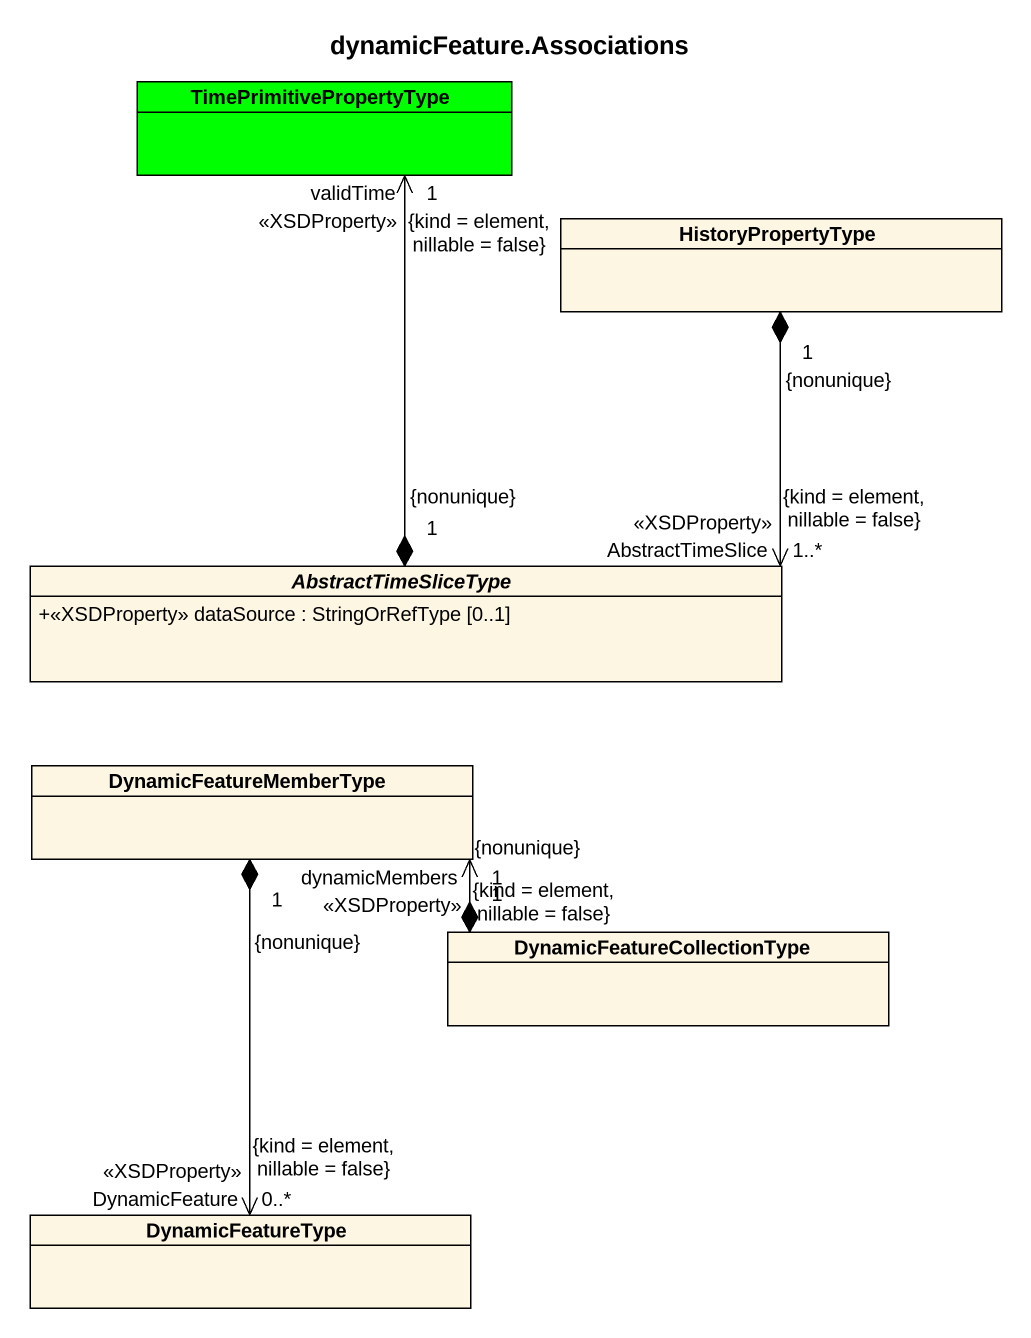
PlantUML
@startuml
title dynamicFeature.Associations
hide circle
hide empty members
skinparam classAttributeIconSize 0
class TimePrimitivePropertyType #00FF00
class HistoryPropertyType
abstract class AbstractTimeSliceType {
  +<<XSDProperty>> dataSource : StringOrRefType [0..1]
}
class DynamicFeatureMemberType
class DynamicFeatureCollectionType
class DynamicFeatureType
HistoryPropertyType "1\n{nonunique}" *--> "AbstractTimeSlice\n<<XSDProperty>>\n1..*\n{kind = element, nillable = false}" AbstractTimeSliceType
AbstractTimeSliceType "1\n{nonunique}" *-up-> "validTime\n<<XSDProperty>>\n1\n{kind = element, nillable = false}" TimePrimitivePropertyType
DynamicFeatureMemberType "1\n{nonunique}" *--> "DynamicFeature\n<<XSDProperty>>\n0..*\n{kind = element, nillable = false}" DynamicFeatureType
DynamicFeatureCollectionType "1\n{nonunique}" *-left-> "dynamicMembers\n<<XSDProperty>>\n1\n{kind = element, nillable = false}" DynamicFeatureMemberType
@enduml
